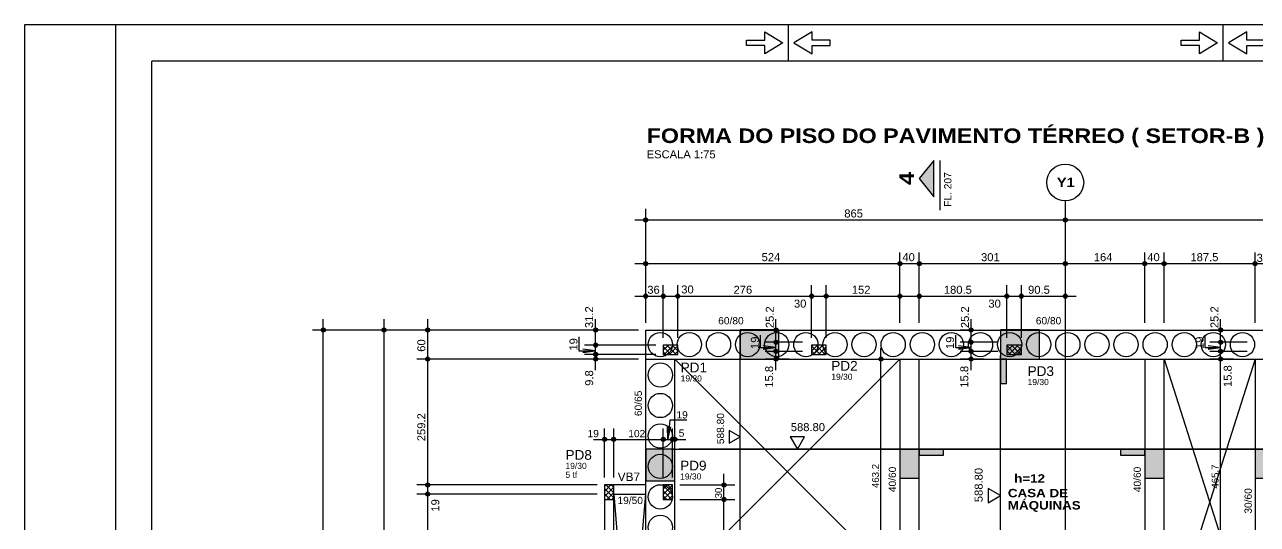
# Model space of a CAD drawing. Extents: x 0 to 13080, y 0 to 6750.
# Drawn here: x 0 to 2542, y 5720 to 6750 of the extents above; entities that cross this region are included whole.
import ezdxf

# ---------------------------------------------------------------- set-up
doc = ezdxf.new("R2010")
doc.units = 0
doc.header["$MEASUREMENT"] = 0
doc.linetypes.add('ESTILO_TQS_0007', pattern=[2.1, 1.5, -0.2, 0.2, -0.2])
for name, color, linetype in [('MTH-179', 1, 'CONTINUOUS'), ('MTH-224', 4, 'CONTINUOUS'), ('MTH-230', 1, 'CONTINUOUS'), ('MTH-COTAS7', 31, 'CONTINUOUS'), ('MTH-DIM-PILAR', 3, 'CONTINUOUS'), ('MTH-DIM-VIGA', 3, 'CONTINUOUS'), ('MTH-EIXO-214', 4, 'CONTINUOUS'), ('MTH-EIXO-215', 1, 'CONTINUOUS'), ('MTH-FACE-VIGA', 7, 'CONTINUOUS'), ('MTH-HACHURA-PILAR', 1, 'CONTINUOUS'), ('MTH-LINHA-CORTE', 5, 'CONTINUOUS'), ('MTH-LINHA-SEÇÃO', 16, 'CONTINUOUS'), ('MTH-MARGEM', 5, 'CONTINUOUS'), ('MTH-PILAR-NASCE', 5, 'CONTINUOUS'), ('MTH-SIMB_COTA', 3, 'CONTINUOUS'), ('MTH-SOMBRA21', 150, 'CONTINUOUS'), ('MTH-TIT1-VIGA', 5, 'CONTINUOUS'), ('MTH-TIT2-PILAR', 5, 'CONTINUOUS'), ('MTH-TXT', 4, 'CONTINUOUS'), ('MTH-TXT-NEGRITO', 5, 'CONTINUOUS'), ('MTH-TXT-NOTAS', 3, 'CONTINUOUS')]:
    doc.layers.add(name, color=color, linetype=linetype)
doc.styles.add('TQS_ARIAL', font='arial.ttf')
doc.styles.add('TQS_ARIAL_BLACK', font='ariblk.ttf')

msp = doc.modelspace()

# ---------------------------------------------------------------- linework, layer by layer
at = {"layer": 'MTH-179', "linetype": 'Continuous'}
for p, q in [((13080, 6750), (0, 6750)), ((0, 6750), (0, 0)), ((187.500011, 6750), (187.500011, 0)), ((1575, 6675), (1575, 6750)), ((2471.25, 6675), (2471.25, 6750))]:
    msp.add_line(p, q, dxfattribs=at)
for points in [[(1563.748901, 6712.5), (1526.248901, 6690), (1526.248901, 6706.875), (1488.748901, 6706.875), (1488.748901, 6718.125), (1526.248901, 6718.125), (1526.248901, 6735), (1563.748901, 6712.5)], [(1586.248901, 6712.5), (1623.748901, 6690), (1623.748901, 6706.875), (1661.248901, 6706.875), (1661.248901, 6718.125), (1623.748901, 6718.125), (1623.748901, 6735), (1586.248901, 6712.5)], [(2459.998901, 6712.5), (2422.498901, 6690), (2422.498901, 6706.875), (2384.998901, 6706.875), (2384.998901, 6718.125), (2422.498901, 6718.125), (2422.498901, 6735), (2459.998901, 6712.5)], [(2482.498901, 6712.5), (2519.998901, 6690), (2519.998901, 6706.875), (2557.498901, 6706.875), (2557.498901, 6718.125), (2519.998901, 6718.125), (2519.998901, 6735), (2482.498901, 6712.5)]]:
    msp.add_lwpolyline(points, dxfattribs=at)
at = {"layer": 'MTH-224', "linetype": 'Continuous'}
msp.add_line((1887.57734, 6367.746804), (1887.57734, 6470.309304), dxfattribs=at)
for points in [[(1452.402444, 5887.367032), (1475.350149, 5900.616537), (1452.402444, 5913.864724), (1452.402444, 5887.367032)], [(1578.693762, 5900.753793), (1593.416266, 5875.253793), (1608.138678, 5900.753793), (1578.693762, 5900.753793)], [(1987.05811, 5764.96921), (2012.55811, 5779.691714), (1987.05811, 5794.414126), (1987.05811, 5764.96921)]]:
    msp.add_lwpolyline(points, dxfattribs=at)
at = {"layer": 'MTH-230', "linetype": 'Continuous'}
for p, q in [((1804.777913, 6060.892452), (1340.755972, 5597.714724)), ((1804.777913, 5597.714724), (1340.755972, 6060.892452)), ((2537.277913, 6060.892452), (2349.778343, 5473.714724)), ((2349.778343, 6060.892452), (2537.277913, 5473.714724))]:
    msp.add_line(p, q, dxfattribs=at)
msp.add_circle((2145.777243, 6424.749862), 38, dxfattribs=at)
at = {"layer": 'MTH-COTAS7', "linetype": 'Continuous'}
for p, q in [((1280.757007, 6150.866403), (1280.757007, 6370.246804)), ((1258.257007, 6347.746804), (2168.277243, 6347.746804)), ((2123.277243, 6347.746804), (3618.277243, 6347.746804)), ((1280.757007, 6135.866403), (1280.757007, 6280.246804)), ((1804.777913, 6135.866403), (1804.777913, 6280.246804)), ((1804.777913, 6135.866403), (1804.777913, 6280.246804)), ((1844.777913, 6135.866403), (1844.777913, 6280.246804)), ((1844.777913, 6135.866403), (1844.777913, 6280.246804)), ((2309.778343, 6135.866403), (2309.778343, 6280.246804)), ((2309.778343, 6135.866403), (2309.778343, 6280.246804)), ((2349.778343, 6135.866403), (2349.778343, 6280.246804)), ((2349.778343, 6135.866403), (2349.778343, 6280.246804)), ((2537.277913, 6135.866403), (2537.277913, 6280.246804)), ((2537.277913, 6150.866403), (2537.277913, 6280.246804)), ((1258.257007, 6257.746804), (1827.277913, 6257.746804)), ((1782.277913, 6257.746804), (1867.277913, 6257.746804)), ((1822.277913, 6257.746804), (2168.277243, 6257.746804)), ((2123.277243, 6257.746804), (2332.278343, 6257.746804)), ((2287.278343, 6257.746804), (2372.278343, 6257.746804)), ((2327.278343, 6257.746804), (2559.777913, 6257.746804)), ((2514.777913, 6257.746804), (2589.777913, 6257.746804)), ((1280.757007, 6150.866403), (1280.757007, 6213.084323)), ((1316.777913, 6135.866403), (1316.777913, 6213.084323)), ((1316.777913, 6104.714724), (1316.777913, 6213.084323)), ((1346.777913, 6104.714724), (1346.777913, 6213.084323)), ((1346.777913, 6104.714724), (1346.777913, 6213.084323)), ((1622.777112, 6104.714724), (1622.777112, 6213.084323)), ((1622.777112, 6104.714724), (1622.777112, 6213.084323)), ((1652.777112, 6104.714724), (1652.777112, 6213.084323)), ((1652.777112, 6104.714724), (1652.777112, 6213.084323)), ((1804.777913, 6150.866403), (1804.777913, 6213.084323)), ((1844.777913, 6150.866403), (1844.777913, 6213.084323)), ((2025.277913, 6104.714724), (2025.277913, 6213.084323)), ((2025.277913, 6104.714724), (2025.277913, 6213.084323)), ((2055.277913, 6104.714724), (2055.277913, 6213.084323)), ((2055.277913, 6104.714724), (2055.277913, 6213.084323)), ((1258.257007, 6190.584323), (1339.277913, 6190.584323)), ((1294.277913, 6190.584323), (1369.277913, 6190.584323)), ((1324.277913, 6190.584323), (1645.277112, 6190.584323)), ((1600.277112, 6190.584323), (1675.277112, 6190.584323)), ((1630.277112, 6190.584323), (1827.277913, 6190.584323)), ((1822.277913, 6190.584323), (2047.777913, 6190.584323)), ((2002.777913, 6190.584323), (2077.777913, 6190.584323)), ((2032.777913, 6190.584323), (2168.277243, 6190.584323)), ((2145.777243, 6191.200244), (2145.777243, 6168.084323)), ((615.831091, 719.641307), (615.831091, 6143.366403)), ((741.17219, 4538.23199), (741.17219, 6143.366403)), ((831.17219, 6038.392452), (831.17219, 6143.366403)), ((1177.254676, 6067.214724), (1177.254676, 6143.366403)), ((1549.150747, 6073.214724), (1549.150747, 6143.366403)), ((1951.651548, 6073.214724), (1951.651548, 6143.366403)), ((2466.151548, 6073.214724), (2466.151548, 6143.366403)), ((1250.757007, 6120.866403), (593.331091, 6120.866403)), ((1265.757007, 6120.866403), (718.67219, 6120.866403)), ((1265.757007, 6120.866403), (808.67219, 6120.866403)), ((1250.757007, 6120.866403), (1154.754676, 6120.866403)), ((1177.254676, 6048.214724), (1177.254676, 6112.214724)), ((1549.822517, 6120.866403), (1526.650747, 6120.866403)), ((1549.150747, 6054.214724), (1549.150747, 6118.214724)), ((1952.323319, 6120.866403), (1929.151548, 6120.866403)), ((1951.651548, 6054.214724), (1951.651548, 6118.214724)), ((2466.823319, 6120.866403), (2443.651548, 6120.866403)), ((2466.151548, 6054.214724), (2466.151548, 6118.214724)), ((831.17219, 5779.214724), (831.17219, 6083.392452)), ((1301.777913, 6089.714724), (1154.754676, 6089.714724)), ((1301.777913, 6089.714724), (1154.754676, 6089.714724)), ((1177.254676, 6038.392452), (1177.254676, 6093.214724)), ((1604.229302, 6095.714724), (1526.650747, 6095.714724)), ((1604.229302, 6095.714724), (1526.650747, 6095.714724)), ((1604.229302, 6076.714724), (1526.650747, 6076.714724)), ((1604.229302, 6076.714724), (1526.650747, 6076.714724)), ((1549.150747, 6038.392452), (1549.150747, 6099.214724)), ((1765.785715, 5575.214724), (1765.785715, 6083.392452)), ((2006.730103, 6095.714724), (1929.151548, 6095.714724)), ((2006.730103, 6095.714724), (1929.151548, 6095.714724)), ((2006.730103, 6076.714724), (1929.151548, 6076.714724)), ((2006.730103, 6076.714724), (1929.151548, 6076.714724)), ((1951.651548, 6038.392452), (1951.651548, 6099.214724)), ((2521.230103, 6095.714724), (2443.651548, 6095.714724)), ((2521.230103, 6095.714724), (2443.651548, 6095.714724)), ((2521.230103, 6076.714724), (2443.651548, 6076.714724)), ((2521.230103, 6076.714724), (2443.651548, 6076.714724)), ((2466.151548, 6038.392452), (2466.151548, 6099.214724)), ((2466.151548, 5572.714724), (2466.151548, 6083.392452)), ((1265.757007, 6060.892452), (808.67219, 6060.892452)), ((1265.757007, 6060.892452), (808.67219, 6060.892452)), ((1301.777913, 6070.714724), (1154.754676, 6070.714724)), ((1301.777913, 6070.714724), (1154.754676, 6070.714724)), ((1265.757007, 6060.892452), (1154.754676, 6060.892452)), ((1575.674018, 6060.892452), (1526.650747, 6060.892452)), ((1776.647433, 6060.892452), (1788.285715, 6060.892452)), ((1978.17482, 6060.892452), (1929.151548, 6060.892452)), ((2492.67482, 6060.892452), (2443.651548, 6060.892452)), ((2477.67482, 6060.892452), (2443.651548, 6060.892452)), ((1195.777913, 5816.714724), (1195.777913, 5918.014852)), ((1214.777913, 5816.714724), (1214.777913, 5918.014852)), ((1214.777913, 5816.714724), (1214.777913, 5918.014852)), ((1316.777913, 5816.714724), (1316.777913, 5918.014852)), ((1316.777913, 5816.714724), (1316.777913, 5918.014852)), ((1335.777913, 5890.253793), (1335.777913, 5918.014852)), ((1335.777913, 5816.714724), (1335.777913, 5918.014852)), ((1340.755972, 5890.253793), (1340.755972, 5918.014852)), ((1173.277913, 5895.514852), (1237.277913, 5895.514852)), ((1192.277913, 5895.514852), (1339.277913, 5895.514852)), ((1294.277913, 5895.514852), (1358.277913, 5895.514852)), ((1313.277913, 5895.514852), (1363.255972, 5895.514852)), ((831.17219, 5760.214724), (831.17219, 5824.214724)), ((1441.929381, 5749.214724), (1441.929381, 5824.214724)), ((1180.777913, 5801.714724), (808.67219, 5801.714724)), ((1180.777913, 5801.714724), (808.67219, 5801.714724)), ((831.17219, 5328.714724), (831.17219, 5805.214724)), ((1350.777913, 5801.714724), (1464.429381, 5801.714724)), ((1180.777913, 5782.714724), (808.67219, 5782.714724)), ((1180.777913, 5782.714724), (808.67219, 5782.714724)), ((1350.777913, 5771.714724), (1464.429381, 5771.714724)), ((1350.777913, 5771.714724), (1464.429381, 5771.714724)), ((1441.929381, 5575.214724), (1441.929381, 5794.214724))]:
    msp.add_line(p, q, dxfattribs=at)
for points in [[(1142.589155, 6106.553722), (1142.589155, 6078.255835), (1177.254676, 6078.255835), (1151.229248, 6074.829522), (1177.254676, 6078.255835), (1151.229248, 6081.682147)], [(1516.913009, 6109.994848), (1516.913009, 6084.973377), (1549.150747, 6084.973377), (1523.125319, 6081.547065), (1549.150747, 6084.973377), (1523.125319, 6088.39969)], [(1919.413811, 6109.994848), (1919.413811, 6084.973377), (1951.651548, 6084.973377), (1925.626121, 6081.547065), (1951.651548, 6084.973377), (1925.626121, 6088.39969)], [(2433.913811, 6109.994848), (2433.913811, 6084.973377), (2466.151548, 6084.973377), (2440.126121, 6081.547065), (2466.151548, 6084.973377), (2440.126121, 6088.39969)], [(1365.39614, 5935.415651), (1330.441896, 5935.415651), (1326.484812, 5895.514852), (1325.643647, 5921.751371), (1326.484812, 5895.514852), (1332.46282, 5921.075093)]]:
    msp.add_lwpolyline(points, dxfattribs=at)
at = {"layer": 'MTH-EIXO-214', "linetype": 'ESTILO_TQS_0007'}
msp.add_line((2145.777243, 6386.749862), (2145.777243, 488.1738), dxfattribs=at)
at = {"layer": 'MTH-EIXO-215', "linetype": 'Continuous'}
for p, q in [((1214.777913, 4991.11826), (1280.757007, 5782.714724)), ((1214.777913, 5782.714724), (1280.757007, 4991.11826))]:
    msp.add_line(p, q, dxfattribs=at)
at = {"layer": 'MTH-FACE-VIGA', "linetype": 'Continuous'}
for p, q in [((1280.757007, 4991.11826), (1280.757007, 6120.866403)), ((1280.757007, 6120.866403), (6442.756522, 6120.866403)), ((1280.757007, 6060.892452), (6382.778491, 6060.892452)), ((1340.755972, 4931.11929), (1340.755972, 6060.892452))]:
    msp.add_line(p, q, dxfattribs=at)
for points in [[(1804.777913, 6060.892452), (1804.777913, 5597.714724)], [(1844.777913, 5597.714724), (1844.777913, 6060.892452)], [(2309.778343, 6060.892452), (2309.778343, 5597.714724)], [(2349.778343, 5585.214724), (2349.778343, 6060.892452)], [(2537.277913, 6060.892452), (2537.277913, 5473.714724)], [(1280.757007, 5801.714724), (1214.777913, 5801.714724)], [(1195.777913, 5771.714724), (1195.777913, 5351.214724)], [(1214.777913, 5782.714724), (1280.757007, 5782.714724)], [(1214.777913, 5351.214724), (1214.777913, 5771.714724)]]:
    msp.add_lwpolyline(points, dxfattribs=at)
for centre in [(1310.757765, 6090.866365), (1370.554221, 6090.89238), (1430.80406, 6090.891346), (1490.827729, 6090.891346), (1550.851398, 6090.891346), (1610.875067, 6090.891346), (1670.898736, 6090.891346), (1730.922405, 6090.891346), (1790.946074, 6090.891346), (1850.969743, 6090.891346), (1910.993412, 6090.891346), (1971.017081, 6090.891346), (2031.04075, 6090.891346), (2091.064419, 6090.891346), (2151.088088, 6090.891346), (2211.111757, 6090.891346), (2271.135426, 6090.891346), (2331.159095, 6090.891346), (2391.182765, 6090.891346), (2451.206434, 6090.891346), (2511.230103, 6090.891346), (1310.757765, 6028.102659), (1310.757766, 5965.338953), (1310.757766, 5902.575247), (1310.757766, 5839.81154), (1310.757767, 5777.047834), (1310.757767, 5714.284128)]:
    msp.add_circle(centre, 25, dxfattribs=at)
at = {"layer": 'MTH-HACHURA-PILAR', "linetype": 'Continuous'}
for p, q in [((1316.777913, 6079.142085), (1327.350553, 6089.714724)), ((1316.777913, 6086.630086), (1332.693275, 6070.714724)), ((1316.777913, 6076.023484), (1322.086673, 6070.714724)), ((1318.957155, 6070.714724), (1337.957155, 6089.714724)), ((1324.299877, 6089.714724), (1343.299877, 6070.714724)), ((1329.563756, 6070.714724), (1346.777913, 6087.928881)), ((1334.906478, 6089.714724), (1346.777913, 6077.843289)), ((1340.170358, 6070.714724), (1346.777913, 6077.32228)), ((1345.51308, 6089.714724), (1346.777913, 6088.449891)), ((1622.777112, 6077.549833), (1634.942003, 6089.714724)), ((1622.777112, 6088.156435), (1624.335401, 6089.714724)), ((1622.777112, 6088.222337), (1640.284725, 6070.714724)), ((1622.777112, 6077.615735), (1629.678123, 6070.714724)), ((1626.548604, 6070.714724), (1645.548604, 6089.714724)), ((1631.891326, 6089.714724), (1650.891326, 6070.714724)), ((1637.155206, 6070.714724), (1652.777112, 6086.33663)), ((1642.497928, 6089.714724), (1652.777112, 6079.435541)), ((1647.761808, 6070.714724), (1652.777112, 6075.730028)), ((2025.277913, 6076.99977), (2037.992868, 6089.714724)), ((2025.277913, 6087.606371), (2027.386266, 6089.714724)), ((2025.277913, 6088.772401), (2043.33559, 6070.714724)), ((2025.277913, 6078.165799), (2032.728988, 6070.714724)), ((2029.59947, 6070.714724), (2048.59947, 6089.714724)), ((2034.942192, 6089.714724), (2053.942192, 6070.714724)), ((2040.206071, 6070.714724), (2055.277913, 6085.786566)), ((2045.548793, 6089.714724), (2055.277913, 6079.985604)), ((2050.812673, 6070.714724), (2055.277913, 6075.179964)), ((1195.777913, 5788.436457), (1209.05618, 5801.714724)), ((1195.777913, 5799.043059), (1198.449579, 5801.714724)), ((1195.777913, 5777.829855), (1214.777913, 5796.829855)), ((1198.64241, 5801.714724), (1214.777913, 5785.57922)), ((1209.249011, 5801.714724), (1214.777913, 5796.185822)), ((1316.777913, 5792.763838), (1325.728799, 5801.714724)), ((1316.777913, 5782.157237), (1335.777913, 5801.157237)), ((1316.777913, 5800.251839), (1335.777913, 5781.251839)), ((1325.92163, 5801.714724), (1335.777913, 5791.858441)), ((1195.777913, 5793.972619), (1214.777913, 5774.972619)), ((1195.777913, 5783.366017), (1207.429206, 5771.714724)), ((1195.777913, 5772.759415), (1196.822604, 5771.714724)), ((1200.269384, 5771.714724), (1214.777913, 5786.223254)), ((1210.875986, 5771.714724), (1214.777913, 5775.616652)), ((1316.777913, 5789.645238), (1334.708427, 5771.714724)), ((1316.777913, 5779.038636), (1324.101825, 5771.714724)), ((1316.942003, 5771.714724), (1335.777913, 5790.550635)), ((1327.548604, 5771.714724), (1335.777913, 5779.944033))]:
    msp.add_line(p, q, dxfattribs=at)
at = {"layer": 'MTH-LINHA-CORTE', "linetype": 'Continuous'}
msp.add_lwpolyline([(1874.45234, 6395.309304), (1874.45234, 6470.309304), (1844.45234, 6432.809304), (1874.45234, 6395.309304)], dxfattribs=at)
at = {"layer": 'MTH-LINHA-SEÇÃO', "linetype": 'Continuous'}
for p, q in [((1475.350149, 3753.714724), (1475.350149, 6120.892452)), ((2012.55811, 4985.714724), (2012.55811, 6068.392418)), ((1333.755967, 5875.253793), (3445.73822, 5875.253793)), ((6390.256545, 5875.253793), (1348.755967, 5875.253793))]:
    msp.add_line(p, q, dxfattribs=at)
for points in [[(1555.350149, 6120.892452), (1475.350149, 6120.892452), (1475.350149, 6060.892452), (1555.350149, 6060.892452), (1555.350149, 6120.892452)], [(2092.55811, 6120.892452), (2012.55811, 6120.892452), (2012.55811, 6060.892452), (2092.55811, 6060.892452), (2092.55811, 6120.892452)], [(2024.55811, 6060.892452), (2012.55811, 6060.892452), (2012.55811, 6010.892452), (2024.55811, 6010.892452), (2024.55811, 6060.892452)], [(1340.755972, 5875.253793), (1280.755972, 5875.253793), (1280.755972, 5810.253793), (1340.755972, 5810.253793), (1340.755972, 5875.253793)], [(1844.777913, 5875.253793), (1804.777913, 5875.253793), (1804.777913, 5815.253793), (1844.777913, 5815.253793), (1844.777913, 5875.253793)], [(1894.777913, 5863.253793), (1894.777913, 5875.253793), (1844.777913, 5875.253793), (1844.777913, 5863.253793), (1894.777913, 5863.253793)], [(2309.778343, 5863.253793), (2309.778343, 5875.253793), (2259.778343, 5875.253793), (2259.778343, 5863.253793), (2309.778343, 5863.253793)], [(2349.778343, 5875.253793), (2309.778343, 5875.253793), (2309.778343, 5815.253793), (2349.778343, 5815.253793), (2349.778343, 5875.253793)], [(2567.277913, 5875.253793), (2537.277913, 5875.253793), (2537.277913, 5815.253793), (2567.277913, 5815.253793), (2567.277913, 5875.253793)]]:
    msp.add_lwpolyline(points, dxfattribs=at)
at = {"layer": 'MTH-MARGEM', "linetype": 'Continuous'}
for p in [(13005, 6675), (262.5, 74.999931)]:
    msp.add_line(p, (262.5, 6675), dxfattribs=at)
at = {"layer": 'MTH-PILAR-NASCE', "linetype": 'Continuous'}
for points in [[(1316.777913, 6089.714724), (1316.777913, 6070.714724), (1346.777913, 6070.714724), (1346.777913, 6089.714724), (1316.777913, 6089.714724)], [(1622.777112, 6089.714724), (1622.777112, 6070.714724), (1652.777112, 6070.714724), (1652.777112, 6089.714724), (1622.777112, 6089.714724)], [(2025.277913, 6089.714724), (2025.277913, 6070.714724), (2055.277913, 6070.714724), (2055.277913, 6089.714724), (2025.277913, 6089.714724)], [(1195.777913, 5771.714724), (1214.777913, 5771.714724), (1214.777913, 5801.714724), (1195.777913, 5801.714724), (1195.777913, 5771.714724)], [(1316.777913, 5771.714724), (1335.777913, 5771.714724), (1335.777913, 5801.714724), (1316.777913, 5801.714724), (1316.777913, 5771.714724)]]:
    msp.add_lwpolyline(points, dxfattribs=at)
at = {"layer": 'MTH-SIMB_COTA', "linetype": 'Continuous'}
for centre, radius in [((1280.757007, 6347.746804), 4.200001), ((1280.757007, 6347.746804), 2.1), ((2145.777243, 6347.746804), 4.200001), ((2145.777243, 6347.746804), 4.200001), ((2145.777243, 6347.746804), 2.1), ((2145.777243, 6347.746804), 2.1), ((1280.757007, 6257.746804), 4.200001), ((1280.757007, 6257.746804), 2.1), ((1804.777913, 6257.746804), 4.200001), ((1804.777913, 6257.746804), 4.200001), ((1804.777913, 6257.746804), 2.1), ((1804.777913, 6257.746804), 2.1), ((1844.777913, 6257.746804), 4.200001), ((1844.777913, 6257.746804), 4.200001), ((1844.777913, 6257.746804), 2.1), ((1844.777913, 6257.746804), 2.1), ((2145.777243, 6257.746804), 4.200001), ((2145.777243, 6257.746804), 4.200001), ((2145.777243, 6257.746804), 2.1), ((2145.777243, 6257.746804), 2.1), ((2309.778343, 6257.746804), 4.200001), ((2309.778343, 6257.746804), 4.200001), ((2309.778343, 6257.746804), 2.1), ((2309.778343, 6257.746804), 2.1), ((2349.778343, 6257.746804), 4.200001), ((2349.778343, 6257.746804), 4.200001), ((2349.778343, 6257.746804), 2.1), ((2349.778343, 6257.746804), 2.1), ((2537.277913, 6257.746804), 4.200001), ((2537.277913, 6257.746804), 4.200001), ((2537.277913, 6257.746804), 2.1), ((2537.277913, 6257.746804), 2.1), ((1280.757007, 6190.584323), 4.200001), ((1280.757007, 6190.584323), 2.1), ((1316.777913, 6190.584323), 4.200001), ((1316.777913, 6190.584323), 4.200001), ((1316.777913, 6190.584323), 2.1), ((1316.777913, 6190.584323), 2.1), ((1346.777913, 6190.584323), 4.200001), ((1346.777913, 6190.584323), 4.200001), ((1346.777913, 6190.584323), 2.1), ((1346.777913, 6190.584323), 2.1), ((1622.777112, 6190.584323), 4.200001), ((1622.777112, 6190.584323), 4.200001), ((1622.777112, 6190.584323), 2.1), ((1622.777112, 6190.584323), 2.1), ((1652.777112, 6190.584323), 4.200001), ((1652.777112, 6190.584323), 4.200001), ((1652.777112, 6190.584323), 2.1), ((1652.777112, 6190.584323), 2.1), ((1804.777913, 6190.584323), 4.200001), ((1804.777913, 6190.584323), 2.1), ((1844.777913, 6190.584323), 4.200001), ((1844.777913, 6190.584323), 2.1), ((2025.277913, 6190.584323), 4.200001), ((2025.277913, 6190.584323), 4.200001), ((2025.277913, 6190.584323), 2.1), ((2025.277913, 6190.584323), 2.1), ((2055.277913, 6190.584323), 4.200001), ((2055.277913, 6190.584323), 4.200001), ((2055.277913, 6190.584323), 2.1), ((2055.277913, 6190.584323), 2.1), ((2145.777243, 6190.584323), 4.200001), ((2145.777243, 6190.584323), 2.1), ((615.831091, 6120.866403), 4.200001), ((615.831091, 6120.866403), 2.1), ((741.17219, 6120.866403), 4.200001), ((741.17219, 6120.866403), 2.1), ((831.17219, 6120.866403), 4.200001), ((831.17219, 6120.866403), 2.1), ((1177.254676, 6120.866403), 4.200001), ((1177.254676, 6120.866403), 2.1), ((1549.150747, 6120.866403), 4.200001), ((1549.150747, 6120.866403), 2.1), ((1951.651548, 6120.866403), 4.200001), ((1951.651548, 6120.866403), 2.1), ((2466.151548, 6120.866403), 4.200001), ((2466.151548, 6120.866403), 2.1), ((1177.254676, 6089.714724), 4.200001), ((1177.254676, 6089.714724), 4.200001), ((1177.254676, 6089.714724), 2.1), ((1177.254676, 6089.714724), 2.1), ((1549.150747, 6095.714724), 4.200001), ((1549.150747, 6095.714724), 4.200001), ((1549.150747, 6076.714724), 4.200001), ((1549.150747, 6076.714724), 4.200001), ((1549.150747, 6095.714724), 2.1), ((1549.150747, 6095.714724), 2.1), ((1549.150747, 6076.714724), 2.1), ((1549.150747, 6076.714724), 2.1), ((1951.651548, 6095.714724), 4.200001), ((1951.651548, 6095.714724), 4.200001), ((1951.651548, 6076.714724), 4.200001), ((1951.651548, 6076.714724), 4.200001), ((1951.651548, 6095.714724), 2.1), ((1951.651548, 6095.714724), 2.1), ((1951.651548, 6076.714724), 2.1), ((1951.651548, 6076.714724), 2.1), ((2466.151548, 6095.714724), 4.200001), ((2466.151548, 6095.714724), 4.200001), ((2466.151548, 6076.714724), 4.200001), ((2466.151548, 6076.714724), 4.200001), ((2466.151548, 6095.714724), 2.1), ((2466.151548, 6095.714724), 2.1), ((2466.151548, 6076.714724), 2.1), ((2466.151548, 6076.714724), 2.1), ((831.17219, 6060.892452), 4.200001), ((831.17219, 6060.892452), 4.200001), ((831.17219, 6060.892452), 2.1), ((831.17219, 6060.892452), 2.1), ((1177.254676, 6070.714724), 4.200001), ((1177.254676, 6070.714724), 4.200001), ((1177.254676, 6060.892452), 4.200001), ((1177.254676, 6070.714724), 2.1), ((1177.254676, 6070.714724), 2.1), ((1177.254676, 6060.892452), 2.1), ((1549.150747, 6060.892452), 4.200001), ((1549.150747, 6060.892452), 2.1), ((1765.785715, 6060.892452), 4.200001), ((1765.785715, 6060.892452), 2.1), ((1951.651548, 6060.892452), 4.200001), ((1951.651548, 6060.892452), 2.1), ((2466.151548, 6060.892452), 4.200001), ((2466.151548, 6060.892452), 4.200001), ((2466.151548, 6060.892452), 2.1), ((2466.151548, 6060.892452), 2.1), ((1195.777913, 5895.514852), 4.200001), ((1195.777913, 5895.514852), 2.1), ((1214.777913, 5895.514852), 4.200001), ((1214.777913, 5895.514852), 4.200001), ((1214.777913, 5895.514852), 2.1), ((1214.777913, 5895.514852), 2.1), ((1316.777913, 5895.514852), 4.200001), ((1316.777913, 5895.514852), 4.200001), ((1316.777913, 5895.514852), 2.1), ((1316.777913, 5895.514852), 2.1), ((1335.777913, 5895.514852), 4.200001), ((1335.777913, 5895.514852), 4.200001), ((1335.777913, 5895.514852), 2.1), ((1335.777913, 5895.514852), 2.1), ((1340.755972, 5895.514852), 4.200001), ((1340.755972, 5895.514852), 2.1), ((831.17219, 5801.714724), 4.200001), ((831.17219, 5801.714724), 4.200001), ((831.17219, 5801.714724), 2.1), ((831.17219, 5801.714724), 2.1), ((1441.929381, 5801.714724), 4.200001), ((1441.929381, 5801.714724), 2.1), ((831.17219, 5782.714724), 4.200001), ((831.17219, 5782.714724), 4.200001), ((831.17219, 5782.714724), 2.1), ((831.17219, 5782.714724), 2.1), ((1441.929381, 5771.714724), 4.200001), ((1441.929381, 5771.714724), 4.200001), ((1441.929381, 5771.714724), 2.1), ((1441.929381, 5771.714724), 2.1)]:
    msp.add_circle(centre, radius, dxfattribs=at)
at = {"layer": 'MTH-SOMBRA21', "linetype": 'Continuous'}
for points in [[(1874.45234, 6395.309304), (1874.45234, 6470.309304), (1844.45234, 6432.809304)], [(1874.45234, 6395.309304), (1844.45234, 6432.809304), (1874.45234, 6395.309304)], [(1555.350149, 6120.892452), (1475.350149, 6120.892452), (1475.350149, 6060.892452)], [(1555.350149, 6120.892452), (1475.350149, 6060.892452), (1555.350149, 6060.892452)], [(1555.350149, 6120.892452), (1555.350149, 6060.892452), (1555.350149, 6120.892452)], [(2092.55811, 6120.892452), (2012.55811, 6120.892452), (2012.55811, 6060.892452)], [(2092.55811, 6120.892452), (2012.55811, 6060.892452), (2092.55811, 6060.892452)], [(2092.55811, 6120.892452), (2092.55811, 6060.892452), (2092.55811, 6120.892452)], [(2024.55811, 6060.892452), (2012.55811, 6060.892452), (2012.55811, 6010.892452)], [(2024.55811, 6060.892452), (2012.55811, 6010.892452), (2024.55811, 6010.892452)], [(2024.55811, 6060.892452), (2024.55811, 6010.892452), (2024.55811, 6060.892452)], [(1340.755972, 5875.253793), (1280.755972, 5875.253793), (1280.755972, 5810.253793)], [(1340.755972, 5875.253793), (1280.755972, 5810.253793), (1340.755972, 5810.253793)], [(1340.755972, 5875.253793), (1340.755972, 5810.253793), (1340.755972, 5875.253793)], [(1844.777913, 5875.253793), (1804.777913, 5875.253793), (1804.777913, 5815.253793)], [(1844.777913, 5875.253793), (1804.777913, 5815.253793), (1844.777913, 5815.253793)], [(1894.777913, 5863.253793), (1894.777913, 5875.253793), (1844.777913, 5875.253793)], [(1894.777913, 5863.253793), (1844.777913, 5875.253793), (1844.777913, 5863.253793)], [(1844.777913, 5875.253793), (1844.777913, 5815.253793), (1844.777913, 5875.253793)], [(2309.778343, 5863.253793), (2309.778343, 5875.253793), (2259.778343, 5875.253793)], [(2309.778343, 5863.253793), (2259.778343, 5875.253793), (2259.778343, 5863.253793)], [(2349.778343, 5875.253793), (2309.778343, 5875.253793), (2309.778343, 5815.253793)], [(2349.778343, 5875.253793), (2309.778343, 5815.253793), (2349.778343, 5815.253793)], [(2349.778343, 5875.253793), (2349.778343, 5815.253793), (2349.778343, 5875.253793)], [(2567.277913, 5875.253793), (2537.277913, 5875.253793), (2537.277913, 5815.253793)], [(2567.277913, 5875.253793), (2537.277913, 5815.253793), (2567.277913, 5815.253793)], [(1894.777913, 5863.253793), (1844.777913, 5863.253793), (1894.777913, 5863.253793)], [(2309.778343, 5863.253793), (2259.778343, 5863.253793), (2309.778343, 5863.253793)]]:
    msp.add_solid(points, dxfattribs=at)

# ---------------------------------------------------------------- texts
at = {"layer": 'MTH-COTAS7', "linetype": 'Continuous', "style": 'TQS_ARIAL'}
for s, height, p in [('865', 16.5, (1690.167125, 6352.696804)), ('524', 16.5, (1519.66746, 6262.696804)), ('40', 16.5, (1809.927913, 6262.696804)), ('301', 16.5, (1972.177578, 6262.696804)), ('164', 16.5, (2204.677793, 6262.696804)), ('40', 16.5, (2314.928343, 6262.696804)), ('187.5', 16.5, (2403.928128, 6262.696804)), ('30', 16.5, (2540.369764, 6261.312005)), ('36', 16.5, (1283.91746, 6195.534323)), ('30', 16.5, (1353.935022, 6196.181519)), ('276', 16.5, (1461.677513, 6195.534323)), ('152', 16.5, (1705.677513, 6195.534323)), ('180.5', 16.5, (1895.427913, 6195.534323)), ('90.5', 16.5, (2069.177578, 6195.534323)), ('30', 16.5, (1586.316147, 6166.9879)), ('30', 16.5, (1987.292633, 6166.967676)), ('19', 15, (1344.105797, 5938.574424)), ('19', 15, (1160.777918, 5900.014852)), ('102', 15, (1244.777913, 5900.014852)), ('5', 15, (1348.732419, 5901.05497))]:
    msp.add_text(s, height=height, dxfattribs=at).set_placement(p)
for s, height, p in [('31.2', 16.5, (1172.210909, 6124.845478)), ('25.2', 16.5, (1544.711151, 6124.788242)), ('25.2', 16.5, (1947.211953, 6124.788242)), ('25.2', 16.5, (2461.711953, 6124.788242)), ('60', 16.5, (826.22219, 6076.029427)), ('19', 16.5, (1139.932353, 6078.392403)), ('19', 16.5, (1513.902653, 6081.707429)), ('19', 16.5, (1916.403454, 6081.707429)), ('19', 16.5, (2430.903454, 6081.707429)), ('9.8', 16.5, (1172.304676, 6005.892457)), ('15.8', 16.5, (1543.358469, 6002.026615)), ('15.8', 16.5, (1945.859271, 6002.026615)), ('15.8', 16.5, (2488.988094, 6003.423143)), ('259.2', 16.5, (826.22219, 5891.703588)), ('463.2', 14.175, (1761.533215, 5795.283588)), ('465.7', 14.175, (2461.899048, 5794.033588)), ('19', 16.5, (855.017578, 5746.614345)), ('30', 14.175, (1437.676881, 5773.957224))]:
    msp.add_text(s, height=height, rotation=90, dxfattribs=at).set_placement(p)
at = {"layer": 'MTH-DIM-PILAR', "linetype": 'Continuous', "style": 'TQS_ARIAL'}
for p in [(1352.752045, 6014.887119), (1663.352236, 6018.337863), (2068.153534, 6007.410505), (1115.23754, 5834.714948), (1351.713863, 5812.819374)]:
    msp.add_text('19/30', height=12.5, dxfattribs=at).set_placement(p)
at = {"layer": 'MTH-DIM-VIGA', "linetype": 'Continuous', "style": 'TQS_ARIAL'}
for s, rotation, p in [('60/80', 360, (1430.148081, 6132.517452)), ('60/80', 360, (2085.134072, 6132.517452)), ('60/65', 90, (1272.757007, 5943.527281)), ('40/60', 90, (1796.777913, 5786.766219)), ('40/60', 90, (2301.778343, 5786.766219)), ('30/60', 90, (2530.406717, 5742.452648))]:
    msp.add_text(s, height=15, rotation=rotation, dxfattribs=at).set_placement(p)
msp.add_text('19/50', height=15, dxfattribs=at).set_placement((1222.477461, 5762.214724))
at = {"layer": 'MTH-TIT1-VIGA', "linetype": 'Continuous', "style": 'TQS_ARIAL'}
msp.add_text('VB7', height=17.5, dxfattribs=at).set_placement((1222.863175, 5809.714724))
at = {"layer": 'MTH-TIT2-PILAR', "linetype": 'Continuous', "style": 'TQS_ARIAL'}
for s, p in [('PD1', (1352.752045, 6033.637119)), ('PD2', (1663.352236, 6037.087863)), ('PD3', (2068.153534, 6026.160505)), ('PD8', (1115.23754, 5853.464948)), ('PD9', (1351.713863, 5831.569374))]:
    msp.add_text(s, height=20, dxfattribs=at).set_placement(p)
at = {"layer": 'MTH-TXT', "linetype": 'Continuous', "style": 'TQS_ARIAL'}
for s, height, p in [('FL. 207', 15, (1911.018163, 6374.774051)), ('588.80', 15, (1442.350149, 5885.616537)), ('588.80', 16.5, (1975.357716, 5766.123416))]:
    msp.add_text(s, height=height, rotation=90, dxfattribs=at).set_placement(p)
msp.add_text('588.80', height=16.5, dxfattribs=at).set_placement((1579.847967, 5912.454187))
at = {"layer": 'MTH-TXT-NEGRITO', "linetype": 'Continuous', "style": 'TQS_ARIAL_BLACK'}
for s, height, p in [('FORMA DO PISO DO PAVIMENTO TÉRREO ( SETOR-B )', 30, (1282.604546, 6506.153206)), ('Y1', 18.75, (2128.485959, 6415.773084)), ('h=12', 17.25, (2040.418309, 5806.512536)), ('CASA DE', 17.25, (2027.443275, 5776.237455)), ('MÁQUINAS', 17.25, (2027.443275, 5751.008221))]:
    msp.add_text(s, height=height, dxfattribs=at).set_placement(p)
msp.add_text('4', height=30.0375, rotation=90, dxfattribs=at).set_placement((1833.665137, 6419.778054))
at = {"layer": 'MTH-TXT-NOTAS', "linetype": 'Continuous', "style": 'TQS_ARIAL'}
for s, height, p in [('ESCALA 1:75', 16.5, (1282.604546, 6474.653206)), ('5 tf', 12.525, (1115.23754, 5816.189948))]:
    msp.add_text(s, height=height, dxfattribs=at).set_placement(p)

doc.saveas('drawing.dxf')
